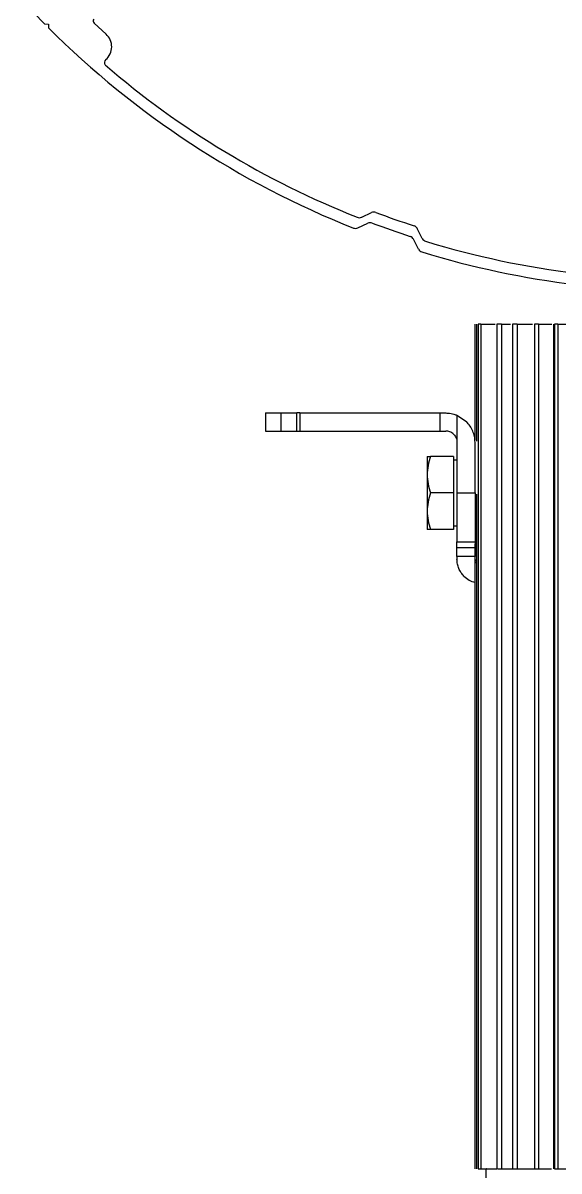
# Model space of a CAD drawing. Header units: millimetres. Extents: x 150937 to 394412, y 327166 to 584759.
# Drawn here: x 191458.5 to 191553.6, y 387678.4 to 387882.3 of the extents above; entities that cross this region are included whole.
import ezdxf

# ---------------------------------------------------------------- set-up
doc = ezdxf.new("R2010")
doc.units = ezdxf.units.MM

# ---------------------------------------------------------------- blocks, each defined once
blk = doc.blocks.new('Motor_Hyponic_1hp_side')
at = {"color": 7, "linetype": 'Continuous', "lineweight": 25}
for p, q in [((-48.39, -178.39), (-48.39, -157.74)), ((-47.87, -157.74), (-47.87, -307.74)), ((-47.37, -157.74), (-44.85, -157.74)), ((-47.37, -157.74), (-47.37, -307.74)), ((-44.5, -157.74), (-44.5, -307.74)), ((-43.7, -157.74), (-42.08, -157.74)), ((-43.7, -157.74), (-43.7, -307.74)), ((-41.73, -157.74), (-41.73, -307.74)), ((-40.93, -157.74), (-38.21, -157.74)), ((-40.93, -157.74), (-40.93, -307.74)), ((-37.86, -157.74), (-37.86, -307.74)), ((-37.15, -157.74), (-34.78, -157.74)), ((-37.15, -157.74), (-37.15, -307.74)), ((-34.5, -157.74), (-34.5, -307.74)), ((-34.27, -157.74), (-34.27, -307.74)), ((-33.7, -157.74), (-21.56, -157.74)), ((-33.7, -157.74), (-33.7, -307.74)), ((-85.6, -173.54), (-85.6, -176.74)), ((-82.8, -176.74), (-82.8, -173.54)), ((-79.51, -173.54), (-80, -173.54)), ((-80, -176.74), (-80, -173.54)), ((-79.51, -173.54), (-54.59, -173.54)), ((-79.51, -173.54), (-79.51, -176.74)), ((-54.59, -176.74), (-54.59, -173.54)), ((-51.6, -173.94), (-51.6, -178.74)), ((-51.6, -173.94), (-49.92, -175.07)), ((-80, -176.74), (-79.51, -176.74)), ((-79.51, -176.74), (-54.59, -176.74)), ((-51.6, -178.74), (-51.6, -187.74)), ((-48.4, -187.74), (-48.4, -178.74)), ((-56.9, -181.24), (-56.32, -181.24)), ((-52.2, -181.24), (-56.32, -181.24)), ((-52.2, -181.24), (-52.2, -187.74)), ((-51.6, -181.93), (-52.2, -181.93)), ((-52.2, -187.74), (-56.32, -187.74)), ((-52.2, -187.74), (-52.2, -194.24)), ((-51.6, -187.74), (-48.4, -187.74)), ((-52.2, -193.56), (-51.6, -193.56)), ((-56.32, -194.24), (-56.9, -194.24)), ((-52.2, -194.24), (-56.32, -194.24)), ((-51.6, -196.4), (-48.4, -196.4)), ((-48.4, -197.5), (-51.6, -197.5)), ((-48.39, -307.74), (-48.39, -196.75)), ((-51.6, -199), (-51.6, -199.54)), ((-48.4, -199), (-51.6, -199)), ((-48.4, -199.54), (-48.4, -199)), ((-48.4, -203.62), (-48.4, -199.54)), ((-47.37, -307.74), (-44.85, -307.74)), ((-46.5, -307.74), (-46.5, -393.74)), ((-44.5, -307.74), (-44.46, -307.74)), ((-33.7, -307.74), (-21.56, -307.74))]:
    blk.add_line(p, q, dxfattribs=at)
at = {"color": 8, "linetype": 'Continuous', "lineweight": 25}
for p, q in [((-48.11, -157.74), (-48.11, -178.55)), ((-48.11, -187.93), (-48.11, -307.74))]:
    blk.add_line(p, q, dxfattribs=at)
at = {"color": 7, "linetype": 'Continuous', "lineweight": 25}
for points in [[(-47.37, -157.74), (-47.46, -157.74), (-47.65, -157.74), (-47.8, -157.74), (-47.87, -157.74)], [(-43.7, -157.74), (-43.8, -157.74), (-44.01, -157.74), (-44.28, -157.74), (-44.46, -157.74), (-44.49, -157.74), (-44.5, -157.74)], [(-40.93, -157.74), (-41.03, -157.74), (-41.24, -157.74), (-41.51, -157.74), (-41.69, -157.74), (-41.71, -157.74), (-41.73, -157.74)], [(-37.15, -157.74), (-37.25, -157.74), (-37.44, -157.74), (-37.67, -157.74), (-37.83, -157.74), (-37.85, -157.74), (-37.86, -157.74)], [(-33.7, -157.74), (-33.75, -157.74), (-33.86, -157.74), (-34.01, -157.74), (-34.15, -157.74), (-34.23, -157.74), (-34.27, -157.74)], [(-85.6, -173.54), (-85.54, -173.54), (-85.41, -173.54), (-84.47, -173.54), (-83.36, -173.54), (-82.8, -173.54)], [(-82.8, -173.54), (-82.67, -173.54), (-82.4, -173.54), (-81.72, -173.54), (-80.9, -173.54), (-80.3, -173.54), (-80, -173.54)], [(-54.59, -173.54), (-54.57, -173.54), (-54.53, -173.54), (-54.32, -173.54), (-54.01, -173.54), (-53.74, -173.54), (-53.6, -173.54)], [(-48.4, -178.74), (-48.42, -178.4), (-48.46, -177.72), (-48.77, -176.74), (-49.24, -175.83), (-49.7, -175.32), (-49.92, -175.07)], [(-85.6, -176.74), (-85.54, -176.74), (-85.41, -176.74), (-84.47, -176.74), (-83.36, -176.74), (-82.8, -176.74)], [(-82.8, -176.74), (-82.67, -176.74), (-82.4, -176.74), (-81.72, -176.74), (-80.9, -176.74), (-80.3, -176.74), (-80, -176.74)], [(-54.59, -176.74), (-54.57, -176.74), (-54.53, -176.74), (-54.32, -176.74), (-54.01, -176.74), (-53.74, -176.74), (-53.6, -176.74)], [(-56.32, -181.24), (-56.61, -182.33), (-57.19, -184.49), (-56.61, -186.66), (-56.32, -187.74)], [(-56.9, -181.24), (-56.9, -181.34), (-56.9, -181.54), (-56.9, -183.04), (-56.9, -185.19), (-56.9, -187.74), (-56.9, -190.3), (-56.9, -192.45), (-56.9, -193.95), (-56.9, -194.15), (-56.9, -194.24)], [(-56.32, -187.74), (-56.61, -188.83), (-57.19, -190.99), (-56.61, -193.16), (-56.32, -194.24)], [(-51.6, -187.74), (-51.6, -188.62), (-51.6, -190.36), (-51.6, -192.79), (-51.6, -194.92), (-51.6, -195.91), (-51.6, -196.4)], [(-48.4, -187.74), (-48.4, -188.62), (-48.4, -190.36), (-48.4, -192.79), (-48.4, -194.92), (-48.4, -195.91), (-48.4, -196.4)], [(-51.6, -197.5), (-51.6, -197.28), (-51.6, -196.84), (-51.6, -196.55), (-51.6, -196.4)], [(-51.6, -199), (-51.6, -198.74), (-51.6, -198.21), (-51.6, -197.74), (-51.6, -197.5)], [(-48.4, -196.4), (-48.4, -196.55), (-48.4, -196.84), (-48.4, -197.28), (-48.4, -197.5)], [(-48.4, -197.5), (-48.4, -197.74), (-48.4, -198.21), (-48.4, -198.74), (-48.4, -199)], [(-50.37, -202.51), (-50.55, -202.31), (-50.92, -201.9), (-51.3, -201.16), (-51.55, -200.37), (-51.58, -199.82), (-51.6, -199.54)], [(-50.37, -202.51), (-50.08, -202.77), (-49.5, -203.27), (-48.77, -203.5), (-48.4, -203.62)], [(-47.87, -307.74), (-47.8, -307.74), (-47.65, -307.74), (-47.46, -307.74), (-47.37, -307.74)], [(-41.73, -307.74), (-41.71, -307.74), (-41.69, -307.74), (-41.51, -307.74), (-41.24, -307.74), (-41.03, -307.74), (-40.93, -307.74)], [(-37.86, -307.74), (-37.85, -307.74), (-37.83, -307.74), (-37.67, -307.74), (-37.44, -307.74), (-37.25, -307.74), (-37.15, -307.74)], [(-34.27, -307.74), (-34.23, -307.74), (-34.15, -307.74), (-34.01, -307.74), (-33.86, -307.74), (-33.75, -307.74), (-33.7, -307.74)]]:
    blk.add_open_spline(points, degree=3, dxfattribs=at)
for points, knots in [([(-53.6, -173.54), (-53.45, -173.55), (-53.16, -173.55), (-52.65, -173.62), (-52.13, -173.74), (-51.78, -173.88), (-51.6, -173.94)], [0, 0, 0, 0, 0.251048, 0.501543, 0.74742, 1, 1, 1, 1]), ([(-52.19, -177.33), (-52.3, -177.23), (-52.51, -177.04), (-52.89, -176.86), (-53.26, -176.76), (-53.49, -176.75), (-53.6, -176.74)], [0, 0, 0, 0, 0.257065, 0.498228, 0.746917, 1, 1, 1, 1]), ([(-52.19, -177.33), (-52.1, -177.42), (-51.93, -177.62), (-51.68, -178.08), (-51.63, -178.48), (-51.6, -178.74)], [0, 0, 0, 0, 0.2479093, 0.4977214, 1, 1, 1, 1]), ([(-48.4, -199.54), (-48.39, -199.63), (-48.38, -199.76), (-48.32, -199.96), (-48.23, -200.12), (-48.14, -200.21), (-48.11, -200.25)], [0, 0, 0, 0, 0.313362, 0.502369, 0.776727, 1, 1, 1, 1]), ([(-46.33, -307.74), (-46.36, -307.74), (-46.47, -307.74), (-45.8, -307.74), (-44.69, -307.74), (-44.5, -307.74)], [0, 0, 0, 0, 0.268953, 0.874938, 1, 1, 1, 1]), ([(-44.35, -307.74), (-43.74, -307.74), (-42.32, -307.74), (-39.1, -307.74), (-36.07, -307.74), (-34.85, -307.74)], [0, 0, 0, 0, 0.305313, 0.719819, 1, 1, 1, 1])]:
    blk.add_open_spline(points, degree=3, knots=knots, dxfattribs=at)
blk = doc.blocks.new('C-1 DRUM SIDE')
for p, q in [((-283.64, 51), (-279.81, 47.02)), ((-283.64, 51), (-279.81, 47.02)), ((-279.81, 47.02), (-279.1, 47)), ((-279.81, 47.02), (-279.1, 47)), ((-279.1, 47), (-279.11, 46.29)), ((-279.1, 47), (-279.11, 46.29)), ((-268.89, 45.21), (-271.02, 47.17)), ((-268.89, 45.21), (-271.02, 47.17)), ((-223.52, 12.69), (-221.76, 13.5)), ((-223.52, 12.69), (-221.76, 13.5)), ((-224.18, 10.8), (-222.42, 11.61)), ((-224.18, 10.8), (-222.42, 11.61)), ((-212.76, 8.92), (-213.64, 10.66)), ((-212.76, 8.92), (-213.64, 10.66)), ((-213.43, 7.03), (-214.3, 8.77)), ((-213.43, 7.03), (-214.3, 8.77))]:
    blk.add_line(p, q)
for centre, radius, start, end in [((-270.69, 47.55), 0.5, 138.3902, 228.3902), ((-270.69, 47.55), 0.5, 138.3902, 228.3902), ((-166.03, 159.52), 160, 225.0269, 248.3842), ((-166.03, 159.52), 160, 225.0269, 248.3842), ((-270.89, 42.96), 3, 310.177, 48.3902), ((-270.89, 42.96), 3, 310.177, 48.3902), ((-268.25, 40.11), 0.901, 141.3922, 202.6714), ((-268.25, 40.11), 0.901, 141.3922, 202.6714), ((-166.03, 159.52), 157.99, 229.2891, 248.3528), ((-166.03, 159.52), 157.99, 229.2891, 248.3528), ((-223.94, 13.6), 1, 248.3528, 294.6576), ((-223.94, 13.6), 1, 248.3528, 294.6576), ((-221.34, 12.59), 1, 69.371, 114.6576), ((-221.34, 12.59), 1, 69.371, 114.6576), ((-166.03, 159.52), 155.99, 249.371, 252.0037), ((-166.03, 159.52), 155.99, 249.371, 252.0037), ((-224.6, 11.7), 1, 248.3842, 294.8987), ((-224.6, 11.7), 1, 248.3842, 294.8987), ((-222, 10.71), 1, 69.3885, 114.8987), ((-222, 10.71), 1, 69.3885, 114.8987), ((-166.03, 159.52), 157.99, 249.3885, 251.9862), ((-166.03, 159.52), 157.99, 249.3885, 251.9862), ((-214.53, 10.21), 1, 26.7171, 72.0037), ((-214.53, 10.21), 1, 26.7171, 72.0037), ((-215.2, 8.32), 1, 26.4761, 71.9862), ((-215.2, 8.32), 1, 26.4761, 71.9862), ((-211.87, 9.37), 1, 206.7171, 253.0219), ((-211.87, 9.37), 1, 206.7171, 253.0219), ((-166.03, 159.52), 157.99, 253.0219, 273.0409), ((-166.03, 159.52), 157.99, 253.0219, 273.0409), ((-212.54, 7.48), 1, 206.4761, 252.9906), ((-212.54, 7.48), 1, 206.4761, 252.9906), ((-166.03, 159.52), 160, 252.9906, 273.0776), ((-166.03, 159.52), 160, 252.9906, 273.0776)]:
    blk.add_arc(centre, radius, start, end)
blk.add_blockref('Motor_Hyponic_1hp_side', (-155, 151.46))

msp = doc.modelspace()

# ---------------------------------------------------------------- block references
msp.add_blockref('C-1 DRUM SIDE', (191742.115, 387835.079))

doc.saveas('drawing.dxf')
